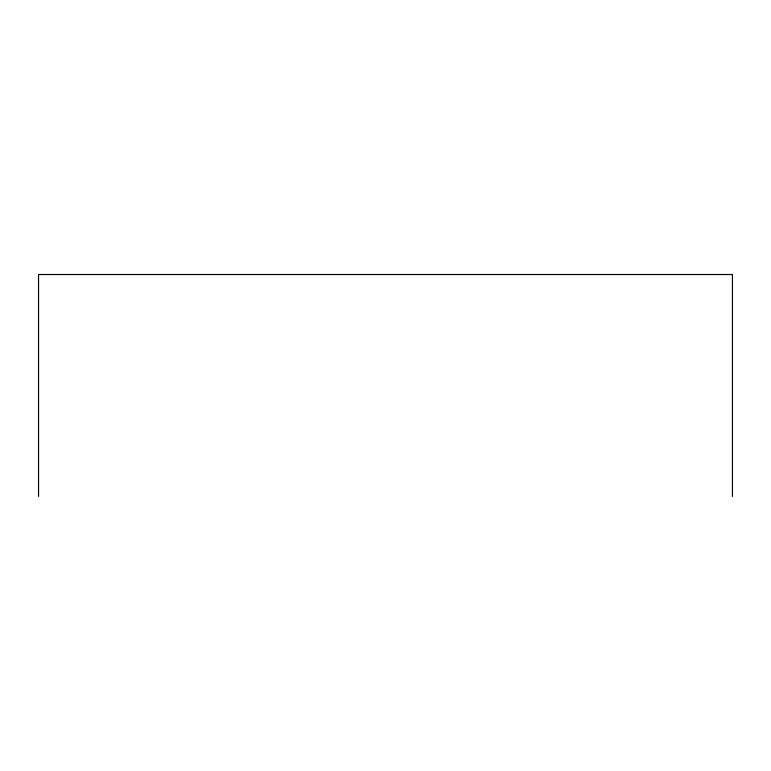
<?xml version="1.0" encoding="UTF-8"?>
<svg xmlns="http://www.w3.org/2000/svg" width="771" height="771" viewBox="0 0 771 771"><rect width="100%" height="100%" fill="white"/><g stroke="black" fill="none" stroke-linecap="round" stroke-linejoin="round"><path stroke-width="1.16" d="M732.45 496.485L732.45 274.515L38.55 274.515L38.55 496.485"/></g></svg>
